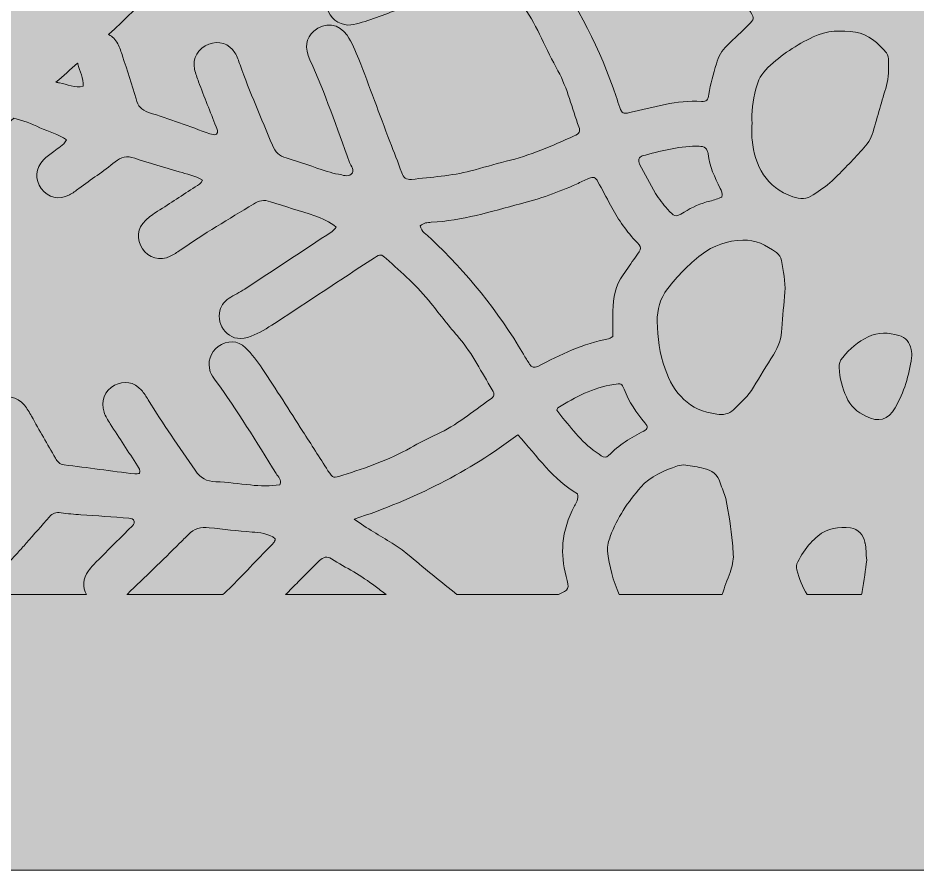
# Model space of a CAD drawing. Extents: x 404 to 2596, y -2984 to -16.
# Drawn here: x 1992.8 to 2278, y -2983.8 to -2713.6 of the extents above; entities that cross this region are included whole.
import ezdxf

# ---------------------------------------------------------------- set-up
doc = ezdxf.new("R2010")
doc.units = 0
doc.header["$MEASUREMENT"] = 0
doc.layers.add('Layer 1', color=7, linetype='Continuous')

# ---------------------------------------------------------------- blocks, each defined once
blk = doc.blocks.new('block 2')
at = {"layer": 'Layer 1', "lineweight": 0}
blk.add_lwpolyline([(404.44, -570.25), (404.44, -2983.81), (2596.45, -2983.81), (2596.45, -2967.51), (2596.45, -2803.31), (2596.45, -2762.09), (2596.45, -2735.94), (2596.45, -2685.81), (2596.45, -2549.79), (2596.45, -2524.23), (2596.45, -2502.39), (2596.45, -2430.95), (2596.45, -2412.9), (2596.45, -15.64)], dxfattribs=at)
for points, knots in [([(975.3, -2654.19), (972.27, -2650.99), (969.3, -2647.67), (966.39, -2644.35), (965.69, -2643.59), (965.05, -2642.84), (964.35, -2642.02), (956.61, -2633.11), (949.1, -2624.03), (941.94, -2614.71), (928.43, -2597.24), (915.97, -2579.19), (904.61, -2560.44), (901.53, -2555.38), (898.5, -2550.31), (895.64, -2545.13), (895.53, -2545.01), (895.47, -2544.9), (895.47, -2544.78), (892.5, -2539.72), (889.71, -2534.53), (887.03, -2529.35), (847.26, -2453.66), (825.07, -2369.34), (825.07, -2280.61), (825.07, -1952.5), (1128.03, -1685.64), (1500.45, -1685.64), (1872.87, -1685.64), (2175.82, -1952.5), (2175.82, -2280.61), (2175.82, -2365.27), (2155.68, -2445.8), (2119.28, -2518.75), (2117.01, -2523.35), (2114.68, -2527.95), (2112.18, -2532.5), (2095.41, -2564.11), (2075.5, -2594.22), (2052.79, -2622.51), (2049.76, -2626.42), (2046.56, -2630.26), (2043.36, -2634.04), (1920.21, -2780.48), (1722.7, -2875.51), (1500.45, -2875.51), (1288.56, -2875.51), (1099.15, -2789.1), (975.3, -2654.19)], [0, 0, 0, 0, 1, 1, 1, 2, 2, 2, 3, 3, 3, 4, 4, 4, 5, 5, 5, 6, 6, 6, 7, 7, 7, 8, 8, 8, 9, 9, 9, 10, 10, 10, 11, 11, 11, 12, 12, 12, 13, 13, 13, 14, 14, 14, 15, 15, 15, 16, 16, 16, 16]), ([(2085.45, -2726.92), (2090.23, -2737.51), (2094.07, -2748.46), (2097.97, -2759.41), (2098.38, -2760.57), (2099.84, -2761.97), (2098.56, -2763.19), (2097.45, -2764.12), (2095.82, -2763.37), (2094.48, -2763.19), (2093.26, -2762.96), (2092.09, -2762.67), (2090.93, -2762.26), (2086.56, -2760.86), (2082.25, -2759.35), (2077.88, -2758.01), (2075.79, -2757.31), (2074.39, -2756.15), (2073.52, -2753.93), (2070.02, -2745.49), (2066.36, -2737.11), (2063.27, -2728.49), (2062.8, -2727.21), (2062.4, -2725.81), (2061.64, -2724.64), (2059.84, -2721.73), (2056.4, -2720.69), (2053.37, -2721.91), (2049.94, -2723.25), (2048.07, -2726.39), (2048.83, -2729.89), (2049.12, -2731.22), (2049.65, -2732.56), (2050.11, -2733.84), (2051.92, -2738.62), (2053.84, -2743.39), (2055.64, -2748.11), (2055.88, -2748.87), (2056.57, -2749.68), (2055.76, -2750.5), (2055, -2750.79), (2054.36, -2750.56), (2053.72, -2750.32), (2047.26, -2748.05), (2040.79, -2745.66), (2034.27, -2743.57), (2031.94, -2742.81), (2030.9, -2741.53), (2030.31, -2739.26), (2029.03, -2734.72), (2027.46, -2730.23), (2026, -2725.69), (2025.54, -2724.35), (2025.13, -2723.01), (2024.49, -2721.79), (2023.73, -2720.45), (2022.8, -2719.46), (2021.58, -2718.88), (2042.77, -2699.02), (2062.57, -2677.95), (2080.74, -2655.82), (2083.88, -2657.57), (2087.09, -2659.26), (2090.17, -2661), (2091.69, -2661.82), (2093.32, -2662.46), (2094.42, -2663.86), (2094.13, -2664.9), (2093.26, -2665.08), (2092.38, -2665.37), (2087.49, -2667.23), (2082.54, -2669.1), (2077.65, -2671.02), (2076.2, -2671.6), (2074.74, -2672.36), (2073.46, -2673.29), (2071.07, -2675.04), (2070.32, -2678.01), (2071.31, -2680.8), (2072.35, -2683.77), (2074.51, -2685.4), (2077.59, -2685.52), (2079.63, -2685.57), (2081.44, -2684.88), (2083.18, -2684.12), (2091.74, -2680.51), (2100.65, -2677.66), (2109.39, -2674.51), (2111.07, -2673.93), (2112.36, -2673.99), (2113.87, -2674.86), (2117.48, -2677.01), (2121.09, -2679.23), (2124.82, -2681.15), (2127.38, -2682.43), (2129.59, -2684.18), (2131.8, -2685.92), (2133.2, -2687.03), (2133.08, -2687.79), (2131.34, -2688.49), (2120.1, -2693.03), (2108.98, -2697.8), (2097.39, -2701.47), (2096.23, -2701.82), (2095.06, -2702.23), (2094.01, -2702.87), (2091.34, -2704.44), (2090.11, -2707.58), (2090.93, -2710.61), (2091.69, -2713.52), (2094.48, -2715.74), (2097.51, -2715.85), (2098.73, -2715.85), (2099.89, -2715.5), (2101.06, -2715.21), (2106.01, -2713.87), (2110.73, -2711.89), (2115.5, -2710.09), (2124.29, -2706.65), (2133.14, -2703.16), (2141.99, -2699.72), (2145.14, -2698.5), (2145.2, -2698.56), (2147.18, -2701.3), (2151.43, -2707.35), (2155.85, -2713.23), (2158.88, -2720.04), (2160.51, -2723.54), (2162.31, -2726.97), (2164.12, -2730.41), (2167.15, -2736), (2168.6, -2742.23), (2170.76, -2748.17), (2171.28, -2749.62), (2170.87, -2750.26), (2169.3, -2751.02), (2162.26, -2754.17), (2155.21, -2757.31), (2147.64, -2759.06), (2143.86, -2759.99), (2140.19, -2761.1), (2136.46, -2762.09), (2130.29, -2763.72), (2123.94, -2764.06), (2117.65, -2764.82), (2116.02, -2765), (2115.09, -2764.18), (2114.57, -2762.67), (2113.35, -2759.35), (2112.06, -2756.09), (2110.78, -2752.83), (2107.52, -2744.09), (2104.32, -2735.36), (2100.94, -2726.68), (2099.89, -2724.06), (2098.73, -2721.44), (2097.22, -2719.11), (2094.83, -2715.33), (2090, -2714.86), (2086.68, -2717.77), (2084.12, -2720.04), (2083.65, -2722.96), (2085.45, -2726.92)], [0, 0, 0, 0, 1, 1, 1, 2, 2, 2, 3, 3, 3, 4, 4, 4, 5, 5, 5, 6, 6, 6, 7, 7, 7, 8, 8, 8, 9, 9, 9, 10, 10, 10, 11, 11, 11, 12, 12, 12, 13, 13, 13, 14, 14, 14, 15, 15, 15, 16, 16, 16, 17, 17, 17, 18, 18, 18, 19, 19, 19, 20, 20, 20, 21, 21, 21, 22, 22, 22, 23, 23, 23, 24, 24, 24, 25, 25, 25, 26, 26, 26, 27, 27, 27, 28, 28, 28, 29, 29, 29, 30, 30, 30, 31, 31, 31, 32, 32, 32, 33, 33, 33, 34, 34, 34, 35, 35, 35, 36, 36, 36, 37, 37, 37, 38, 38, 38, 39, 39, 39, 40, 40, 40, 41, 41, 41, 42, 42, 42, 43, 43, 43, 44, 44, 44, 45, 45, 45, 46, 46, 46, 47, 47, 47, 48, 48, 48, 49, 49, 49, 50, 50, 50, 51, 51, 51, 52, 52, 52, 53, 53, 53, 54, 54, 54, 54]), ([(2224.62, -2715.68), (2222.35, -2717.89), (2220.13, -2720.1), (2217.8, -2722.32), (2216.12, -2723.95), (2215.01, -2725.87), (2214.37, -2728.14), (2213.44, -2731.34), (2212.45, -2734.49), (2211.98, -2737.8), (2211.69, -2739.67), (2211.28, -2740.13), (2209.65, -2740.08), (2201.79, -2739.61), (2194.34, -2741.94), (2186.83, -2743.63), (2184.79, -2744.09), (2184.44, -2743.92), (2183.74, -2742), (2183.33, -2740.89), (2182.93, -2739.67), (2182.58, -2738.5), (2177.57, -2723.6), (2170.41, -2709.74), (2161.44, -2696.81), (2160.63, -2695.65), (2159.87, -2694.48), (2159.11, -2693.32), (2158.94, -2693.03), (2159, -2692.62), (2158.82, -2691.75), (2161.44, -2692.04), (2163.65, -2692.27), (2165.92, -2692.45), (2175.59, -2693.2), (2185.26, -2692.56), (2194.92, -2691.98), (2201.62, -2691.51), (2208.14, -2690.17), (2214.66, -2688.89), (2216.41, -2688.54), (2216.81, -2688.84), (2217.28, -2690.52), (2218.33, -2694.08), (2219.38, -2697.57), (2220.42, -2701.12), (2221.53, -2704.85), (2223.22, -2708.34), (2225.2, -2711.66), (2226.48, -2713.87), (2226.36, -2713.99), (2224.62, -2715.68)], [0, 0, 0, 0, 1, 1, 1, 2, 2, 2, 3, 3, 3, 4, 4, 4, 5, 5, 5, 6, 6, 6, 7, 7, 7, 8, 8, 8, 9, 9, 9, 10, 10, 10, 11, 11, 11, 12, 12, 12, 13, 13, 13, 14, 14, 14, 15, 15, 15, 16, 16, 16, 17, 17, 17, 17]), ([(2245.05, -2719.64), (2249.36, -2717.54), (2254.02, -2717.42), (2258.5, -2718.12), (2262.46, -2718.82), (2265.78, -2721.44), (2268.29, -2724.7), (2268.75, -2725.34), (2269.04, -2726.39), (2268.99, -2727.21), (2268.93, -2729.83), (2269.1, -2732.45), (2268.35, -2735.01), (2266.89, -2739.9), (2265.49, -2744.79), (2264.1, -2749.68), (2263.45, -2751.95), (2262.17, -2753.82), (2260.6, -2755.45), (2257.46, -2758.77), (2254.37, -2762.14), (2251.05, -2765.29), (2249.31, -2766.98), (2247.09, -2768.2), (2245.11, -2769.65), (2243.08, -2771.17), (2240.98, -2771.05), (2238.65, -2770.29), (2230.03, -2767.33), (2226.65, -2760.69), (2225.67, -2752.24), (2225.49, -2750.73), (2225.67, -2749.1), (2225.67, -2747.06), (2225.43, -2743.63), (2225.9, -2739.84), (2226.89, -2736.06), (2227.53, -2733.44), (2228.75, -2731.22), (2230.73, -2729.3), (2234.98, -2725.23), (2239.81, -2722.14), (2245.05, -2719.64)], [0, 0, 0, 0, 1, 1, 1, 2, 2, 2, 3, 3, 3, 4, 4, 4, 5, 5, 5, 6, 6, 6, 7, 7, 7, 8, 8, 8, 9, 9, 9, 10, 10, 10, 11, 11, 11, 12, 12, 12, 13, 13, 13, 14, 14, 14, 14]), ([(2011.8, -2728.14), (2012.38, -2730.53), (2013.72, -2732.68), (2013.49, -2735.24), (2010.87, -2736), (2008.48, -2734.6), (2005.98, -2734.19), (2005.63, -2734.14), (2005.22, -2734.08), (2004.87, -2733.96), (2007.2, -2731.98), (2009.47, -2729.94), (2011.74, -2727.91), (2011.74, -2727.96), (2011.8, -2728.08), (2011.8, -2728.14)], [0, 0, 0, 0, 1, 1, 1, 2, 2, 2, 3, 3, 3, 4, 4, 4, 5, 5, 5, 5]), ([(1991.54, -2745.43), (1994.39, -2746.07), (1997.12, -2747.12), (1999.8, -2748.4), (2002.6, -2749.74), (2005.63, -2750.44), (2008.25, -2752.3), (2007.2, -2754.11), (2005.51, -2754.81), (2004.17, -2755.91), (2003.06, -2756.84), (2001.9, -2757.6), (2000.91, -2758.59), (1998.35, -2761.15), (1998.11, -2764.88), (2000.21, -2767.73), (2002.42, -2770.64), (2005.8, -2771.46), (2009.12, -2769.71), (2010.23, -2769.19), (2011.16, -2768.37), (2012.15, -2767.67), (2015.99, -2764.88), (2019.95, -2762.2), (2023.62, -2759.23), (2025.6, -2757.66), (2027.34, -2757.19), (2029.85, -2758.07), (2034.51, -2759.7), (2039.28, -2760.86), (2043.94, -2762.38), (2046.38, -2763.13), (2049, -2763.6), (2051.33, -2765), (2050.98, -2766.22), (2049.94, -2766.63), (2049.06, -2767.15), (2045.1, -2769.77), (2041.09, -2772.33), (2037.13, -2774.89), (2035.79, -2775.77), (2034.45, -2776.64), (2033.34, -2777.75), (2030.61, -2780.25), (2030.26, -2783.86), (2032.29, -2786.83), (2034.27, -2789.68), (2037.88, -2790.73), (2041.14, -2789.16), (2042.25, -2788.64), (2043.3, -2787.94), (2044.29, -2787.24), (2051.8, -2782), (2059.72, -2777.4), (2067.52, -2772.62), (2069.27, -2771.52), (2070.84, -2771.17), (2072.88, -2771.87), (2077.54, -2773.44), (2082.31, -2774.72), (2086.97, -2776.35), (2089.3, -2777.17), (2091.74, -2778.16), (2093.78, -2779.96), (2093.2, -2780.54), (2092.91, -2781.01), (2092.5, -2781.3), (2083.3, -2787.41), (2074.04, -2793.47), (2064.78, -2799.58), (2063.15, -2800.63), (2061.35, -2801.45), (2059.78, -2802.49), (2058.09, -2803.6), (2057.04, -2805.17), (2056.75, -2807.21), (2056.11, -2812.1), (2060.47, -2817.17), (2066.82, -2814.55), (2069.38, -2813.5), (2071.83, -2811.99), (2074.22, -2810.47), (2081.73, -2805.58), (2089.18, -2800.63), (2096.69, -2795.68), (2099.78, -2793.64), (2102.81, -2791.61), (2105.95, -2789.63), (2107.76, -2788.46), (2108.05, -2788.46), (2109.62, -2789.92), (2114.57, -2794.46), (2119.69, -2798.71), (2123.83, -2804.07), (2126.74, -2807.79), (2129.71, -2811.52), (2132.79, -2815.13), (2137.04, -2820.14), (2139.9, -2826.02), (2143.27, -2831.55), (2144.15, -2833.01), (2143.97, -2833.59), (2142.52, -2834.64), (2137.04, -2838.54), (2131.86, -2842.73), (2125.75, -2845.64), (2122.89, -2846.98), (2120.04, -2848.38), (2117.3, -2849.95), (2110.55, -2853.79), (2103.21, -2856.24), (2095.88, -2858.63), (2092.85, -2859.62), (2092.79, -2859.62), (2091.16, -2857.17), (2088.48, -2853.03), (2085.86, -2848.84), (2083.18, -2844.71), (2078.93, -2838.07), (2074.68, -2831.37), (2070.32, -2824.8), (2068.74, -2822.47), (2067, -2820.14), (2065.02, -2818.22), (2062.46, -2815.71), (2059.19, -2815.77), (2056.34, -2817.81), (2053.84, -2819.67), (2052.79, -2822.82), (2053.84, -2825.79), (2054.19, -2826.77), (2054.77, -2827.65), (2055.41, -2828.52), (2062.4, -2838.01), (2068.51, -2848.09), (2074.74, -2858.1), (2075.32, -2859.09), (2076.49, -2859.96), (2075.91, -2861.65), (2072.88, -2862.06), (2069.73, -2862.06), (2066.59, -2861.71), (2062.92, -2861.36), (2059.25, -2860.78), (2055.58, -2860.66), (2052.67, -2860.55), (2050.69, -2859.56), (2049.06, -2857.05), (2044.06, -2849.6), (2038.76, -2842.38), (2034.1, -2834.69), (2033.46, -2833.65), (2032.82, -2832.54), (2032, -2831.67), (2029.67, -2828.99), (2026.41, -2828.46), (2023.44, -2830.09), (2020.36, -2831.78), (2018.96, -2835.22), (2020.12, -2838.65), (2020.59, -2839.93), (2021.35, -2841.16), (2022.1, -2842.32), (2024.96, -2846.81), (2027.87, -2851.17), (2030.72, -2855.6), (2031.19, -2856.35), (2031.83, -2856.99), (2031.36, -2858.04), (2030.9, -2858.1), (2030.37, -2858.28), (2029.91, -2858.22), (2022.39, -2857.29), (2014.88, -2856.24), (2007.43, -2855.31), (2005.98, -2855.13), (2005.33, -2854.32), (2004.69, -2853.21), (2002.19, -2848.78), (1999.63, -2844.36), (1997.12, -2839.93), (1996.43, -2838.71), (1995.73, -2837.43), (1994.85, -2836.38), (1992.58, -2833.59), (1988.86, -2833.01), (1985.83, -2834.81), (1982.8, -2836.62), (1981.52, -2840.17), (1982.98, -2843.43), (1983.79, -2845.35), (1984.95, -2847.15), (1985.89, -2849.02), (1986.35, -2849.95), (1987.23, -2850.76), (1986.47, -2852.22), (1980.53, -2852.1), (1974.36, -2852.69), (1968.3, -2851.35), (1965.04, -2850.65), (1961.72, -2850.3), (1958.4, -2849.89), (1952.23, -2849.13), (1948.91, -2851.93), (1948.74, -2857.93), (1948.68, -2862), (1951.13, -2864.97), (1955.26, -2865.61), (1956.77, -2865.85), (1958.4, -2865.85), (1959.98, -2865.85), (1964.23, -2865.85), (1968.42, -2866.02), (1972.61, -2866.78), (1976.8, -2867.53), (1981.11, -2868.06), (1985.3, -2869.46), (1984.55, -2871.43), (1983.03, -2872.48), (1981.99, -2873.82), (1981, -2875.1), (1979.83, -2876.21), (1979.07, -2877.55), (1978.61, -2878.42), (1978.32, -2879.3), (1978.2, -2880.17), (1977.91, -2882.32), (1978.78, -2884.54), (1980.59, -2886.17), (1983.09, -2888.44), (1986.59, -2888.67), (1989.26, -2886.63), (1990.54, -2885.7), (1991.59, -2884.48), (1992.64, -2883.31), (1993.57, -2882.27), (1994.5, -2881.22), (1995.44, -2880.17), (1997.88, -2877.37), (2000.33, -2874.64), (2002.77, -2871.84), (2003.82, -2870.68), (2004.87, -2870.21), (2006.5, -2870.5), (2008.54, -2870.91), (2010.69, -2870.97), (2012.79, -2871.14), (2017.85, -2871.49), (2022.98, -2871.84), (2028.04, -2872.25), (2028.74, -2872.31), (2029.5, -2872.43), (2029.67, -2873.24), (2029.85, -2874), (2029.32, -2874.52), (2028.8, -2874.99), (2027.05, -2876.73), (2025.31, -2878.48), (2023.56, -2880.17), (2023.56, -2880.17), (2018.32, -2885.41), (2018.32, -2885.41), (2017.15, -2886.52), (2016.11, -2887.68), (2015.17, -2888.96), (2013.31, -2891.41), (2013.2, -2894.14), (2014.59, -2896.47), (2014.59, -2896.47), (1686.83, -2896.47), (1686.83, -2896.47), (1802.47, -2868.81), (1906.7, -2816.12), (1991.54, -2745.43)], [0, 0, 0, 0, 1, 1, 1, 2, 2, 2, 3, 3, 3, 4, 4, 4, 5, 5, 5, 6, 6, 6, 7, 7, 7, 8, 8, 8, 9, 9, 9, 10, 10, 10, 11, 11, 11, 12, 12, 12, 13, 13, 13, 14, 14, 14, 15, 15, 15, 16, 16, 16, 17, 17, 17, 18, 18, 18, 19, 19, 19, 20, 20, 20, 21, 21, 21, 22, 22, 22, 23, 23, 23, 24, 24, 24, 25, 25, 25, 26, 26, 26, 27, 27, 27, 28, 28, 28, 29, 29, 29, 30, 30, 30, 31, 31, 31, 32, 32, 32, 33, 33, 33, 34, 34, 34, 35, 35, 35, 36, 36, 36, 37, 37, 37, 38, 38, 38, 39, 39, 39, 40, 40, 40, 41, 41, 41, 42, 42, 42, 43, 43, 43, 44, 44, 44, 45, 45, 45, 46, 46, 46, 47, 47, 47, 48, 48, 48, 49, 49, 49, 50, 50, 50, 51, 51, 51, 52, 52, 52, 53, 53, 53, 54, 54, 54, 55, 55, 55, 56, 56, 56, 57, 57, 57, 58, 58, 58, 59, 59, 59, 60, 60, 60, 61, 61, 61, 62, 62, 62, 63, 63, 63, 64, 64, 64, 65, 65, 65, 66, 66, 66, 67, 67, 67, 68, 68, 68, 69, 69, 69, 70, 70, 70, 71, 71, 71, 72, 72, 72, 73, 73, 73, 74, 74, 74, 75, 75, 75, 76, 76, 76, 77, 77, 77, 78, 78, 78, 79, 79, 79, 80, 80, 80, 81, 81, 81, 82, 82, 82, 83, 83, 83, 84, 84, 84, 85, 85, 85, 86, 86, 86, 87, 87, 87, 88, 88, 88, 89, 89, 89, 90, 90, 90, 91, 91, 91, 91]), ([(2190.03, -2759.99), (2189.39, -2758.77), (2189.74, -2757.66), (2190.85, -2757.37), (2196.44, -2755.85), (2202.03, -2754.34), (2207.91, -2754.22), (2208.6, -2754.22), (2209.3, -2754.28), (2210, -2754.4), (2210.7, -2754.52), (2211.17, -2755.04), (2211.46, -2755.74), (2211.57, -2756.09), (2211.75, -2756.44), (2211.75, -2756.73), (2212.21, -2760.69), (2213.85, -2764.18), (2215.53, -2767.67), (2215.94, -2768.43), (2216.41, -2769.19), (2216.06, -2770.41), (2214.95, -2770.82), (2213.67, -2771.4), (2212.33, -2771.69), (2209.36, -2772.33), (2206.68, -2773.61), (2204.12, -2775.19), (2201.15, -2777.05), (2201.04, -2776.58), (2198.88, -2774.25), (2197.48, -2772.68), (2196.14, -2770.99), (2195.1, -2769.25), (2193.29, -2766.22), (2191.66, -2763.07), (2190.03, -2759.99)], [0, 0, 0, 0, 1, 1, 1, 2, 2, 2, 3, 3, 3, 4, 4, 4, 5, 5, 5, 6, 6, 6, 7, 7, 7, 8, 8, 8, 9, 9, 9, 10, 10, 10, 11, 11, 11, 12, 12, 12, 12]), ([(2123.94, -2778.39), (2133.67, -2777.92), (2142.87, -2774.95), (2152.18, -2772.57), (2158.3, -2770.99), (2164.24, -2768.9), (2170, -2766.28), (2171.28, -2765.69), (2172.5, -2765.05), (2173.84, -2764.53), (2175.47, -2763.89), (2176, -2764.06), (2176.81, -2765.58), (2178.15, -2768.02), (2179.49, -2770.47), (2180.77, -2772.97), (2182.93, -2776.99), (2185.43, -2780.78), (2188.57, -2784.15), (2190.85, -2786.54), (2190.73, -2786.6), (2188.69, -2789.45), (2187.35, -2791.32), (2186.13, -2793.24), (2184.79, -2795.04), (2182.29, -2798.48), (2181.59, -2802.38), (2181.53, -2806.51), (2181.47, -2809.31), (2181.47, -2812.1), (2181.47, -2814.66), (2180.77, -2815.01), (2180.54, -2815.3), (2180.19, -2815.36), (2172.15, -2816.82), (2164.93, -2820.43), (2157.71, -2824.1), (2156.55, -2824.68), (2155.73, -2824.5), (2155.09, -2823.4), (2154.45, -2822.35), (2153.81, -2821.36), (2153.17, -2820.25), (2145.14, -2806.57), (2135.18, -2794.34), (2123.65, -2783.45), (2122.43, -2782.29), (2120.8, -2781.42), (2120.39, -2779.55), (2121.44, -2778.56), (2122.72, -2778.45), (2123.94, -2778.39)], [0, 0, 0, 0, 1, 1, 1, 2, 2, 2, 3, 3, 3, 4, 4, 4, 5, 5, 5, 6, 6, 6, 7, 7, 7, 8, 8, 8, 9, 9, 9, 10, 10, 10, 11, 11, 11, 12, 12, 12, 13, 13, 13, 14, 14, 14, 15, 15, 15, 16, 16, 16, 17, 17, 17, 17]), ([(2198.88, -2799.52), (2201.97, -2795.45), (2205.52, -2791.84), (2209.54, -2788.69), (2213.38, -2785.61), (2217.98, -2784.27), (2222.75, -2784.04), (2226.71, -2783.8), (2230.21, -2785.72), (2233.41, -2787.94), (2234.28, -2788.58), (2234.92, -2789.51), (2235.04, -2790.56), (2235.51, -2793.88), (2236.38, -2797.14), (2236.09, -2800.51), (2235.74, -2804.36), (2235.45, -2808.2), (2235.16, -2812.04), (2234.98, -2815.07), (2234.11, -2817.87), (2232.48, -2820.43), (2230.32, -2823.86), (2228.17, -2827.3), (2226.13, -2830.73), (2224.44, -2833.53), (2222.05, -2835.63), (2219.84, -2837.84), (2218.33, -2839.29), (2216.52, -2839.53), (2214.49, -2839.24), (2205.75, -2838.13), (2200.8, -2832.66), (2198.07, -2824.85), (2196.32, -2820.08), (2195.79, -2814.96), (2195.62, -2809.89), (2195.5, -2806.05), (2196.55, -2802.61), (2198.88, -2799.52)], [0, 0, 0, 0, 1, 1, 1, 2, 2, 2, 3, 3, 3, 4, 4, 4, 5, 5, 5, 6, 6, 6, 7, 7, 7, 8, 8, 8, 9, 9, 9, 10, 10, 10, 11, 11, 11, 12, 12, 12, 13, 13, 13, 13]), ([(2272.25, -2814.26), (2274.4, -2814.84), (2275.74, -2816.47), (2276.15, -2818.74), (2276.32, -2819.61), (2276.38, -2820.49), (2276.26, -2821.36), (2275.51, -2826.95), (2273.88, -2832.31), (2271.08, -2837.2), (2268.81, -2841.16), (2265.84, -2841.91), (2261.77, -2839.93), (2259.03, -2838.59), (2256.87, -2836.62), (2255.59, -2833.76), (2254.31, -2830.91), (2253.5, -2827.88), (2253.32, -2824.45), (2253.21, -2823.4), (2253.61, -2822.29), (2254.43, -2821.24), (2256.64, -2818.51), (2259.32, -2816.29), (2262.52, -2814.72), (2265.67, -2813.15), (2268.99, -2813.38), (2272.25, -2814.26)], [0, 0, 0, 0, 1, 1, 1, 2, 2, 2, 3, 3, 3, 4, 4, 4, 5, 5, 5, 6, 6, 6, 7, 7, 7, 8, 8, 8, 9, 9, 9, 9]), ([(2177.86, -2852.45), (2177.05, -2851.81), (2176.11, -2851.29), (2175.3, -2850.65), (2170.7, -2847.04), (2167.26, -2842.38), (2163.71, -2838.01), (2163.94, -2837.55), (2163.94, -2837.31), (2164.06, -2837.26), (2169.59, -2833.76), (2175.3, -2830.85), (2181.82, -2829.8), (2184.21, -2829.45), (2184.32, -2829.45), (2185.08, -2831.37), (2186.65, -2835.33), (2189.04, -2838.77), (2191.72, -2842.03), (2192.71, -2843.19), (2192.59, -2843.95), (2191.37, -2844.59), (2187.29, -2846.69), (2183.39, -2849.02), (2180.19, -2852.4), (2179.49, -2853.09), (2178.68, -2853.09), (2177.86, -2852.45)], [0, 0, 0, 0, 1, 1, 1, 2, 2, 2, 3, 3, 3, 4, 4, 4, 5, 5, 5, 6, 6, 6, 7, 7, 7, 8, 8, 8, 9, 9, 9, 9]), ([(2131.16, -2895.72), (2126.21, -2891.76), (2121.32, -2887.8), (2116.49, -2883.72), (2114.92, -2882.38), (2113.23, -2881.28), (2111.48, -2880.17), (2107.7, -2877.72), (2103.56, -2875.57), (2099.49, -2872.54), (2118.64, -2866.25), (2135.76, -2857.52), (2151.43, -2845.81), (2157.54, -2852.69), (2162.72, -2860.08), (2170.29, -2864.51), (2170.76, -2866.31), (2169.88, -2867.3), (2169.36, -2868.35), (2167.32, -2872.19), (2166.04, -2876.15), (2165.69, -2880.17), (2165.4, -2883.6), (2165.75, -2887.1), (2166.74, -2890.71), (2167.79, -2894.67), (2167.67, -2894.96), (2164.24, -2896.47), (2164.24, -2896.47), (2132.04, -2896.47), (2132.04, -2896.47), (2131.74, -2896.18), (2131.45, -2895.95), (2131.16, -2895.72)], [0, 0, 0, 0, 1, 1, 1, 2, 2, 2, 3, 3, 3, 4, 4, 4, 5, 5, 5, 6, 6, 6, 7, 7, 7, 8, 8, 8, 9, 9, 9, 10, 10, 10, 11, 11, 11, 11]), ([(2179.84, -2882.61), (2179.72, -2881.8), (2179.84, -2880.98), (2180.02, -2880.17), (2180.19, -2879.47), (2180.48, -2878.71), (2180.71, -2878.01), (2182.93, -2872.19), (2186.25, -2867.01), (2190.38, -2862.41), (2193.47, -2858.92), (2197.72, -2857.11), (2202.08, -2855.66), (2202.84, -2855.36), (2203.83, -2855.31), (2204.64, -2855.42), (2206.57, -2855.66), (2208.49, -2856), (2210.35, -2856.47), (2212.86, -2857.05), (2214.83, -2858.39), (2215.59, -2861.07), (2216.06, -2862.76), (2216.99, -2864.33), (2217.34, -2866.02), (2218.27, -2870.74), (2219.03, -2875.39), (2219.43, -2880.17), (2219.61, -2881.39), (2219.67, -2882.56), (2219.73, -2883.78), (2219.84, -2885.7), (2219.38, -2887.56), (2218.74, -2889.43), (2217.8, -2891.76), (2216.99, -2894.09), (2216.17, -2896.47), (2216.17, -2896.47), (2183.57, -2896.47), (2183.57, -2896.47), (2181.59, -2892.16), (2180.42, -2887.45), (2179.84, -2882.61)], [0, 0, 0, 0, 1, 1, 1, 2, 2, 2, 3, 3, 3, 4, 4, 4, 5, 5, 5, 6, 6, 6, 7, 7, 7, 8, 8, 8, 9, 9, 9, 10, 10, 10, 11, 11, 11, 12, 12, 12, 13, 13, 13, 14, 14, 14, 14]), ([(2073.81, -2880.17), (2073.58, -2880.46), (2073.29, -2880.75), (2072.99, -2880.98), (2068.63, -2885.53), (2064.26, -2890.13), (2059.78, -2894.61), (2059.14, -2895.25), (2058.5, -2895.83), (2057.85, -2896.47), (2057.85, -2896.47), (2027.34, -2896.47), (2027.34, -2896.47), (2027.34, -2896.47), (2027.52, -2896.3), (2027.52, -2896.3), (2033.05, -2890.94), (2038.7, -2885.64), (2044.11, -2880.17), (2045.05, -2879.3), (2045.92, -2878.36), (2046.79, -2877.49), (2048.77, -2875.51), (2050.81, -2874.99), (2053.43, -2875.28), (2057.97, -2875.69), (2062.46, -2876.33), (2067.06, -2876.62), (2069.5, -2876.79), (2072.3, -2877.08), (2074.45, -2878.77), (2074.39, -2879.35), (2074.16, -2879.82), (2073.81, -2880.17)], [0, 0, 0, 0, 1, 1, 1, 2, 2, 2, 3, 3, 3, 4, 4, 4, 5, 5, 5, 6, 6, 6, 7, 7, 7, 8, 8, 8, 9, 9, 9, 10, 10, 10, 11, 11, 11, 11]), ([(2243.19, -2896.47), (2241.62, -2894.09), (2240.63, -2891.41), (2239.87, -2888.61), (2239.58, -2887.74), (2239.81, -2886.92), (2240.16, -2886.11), (2241.27, -2883.9), (2242.55, -2881.92), (2244.24, -2880.17), (2244.94, -2879.35), (2245.7, -2878.6), (2246.57, -2877.9), (2249.6, -2875.34), (2253.21, -2874.87), (2256.93, -2875.34), (2259.5, -2875.69), (2260.89, -2877.55), (2261.47, -2879.88), (2261.47, -2879.99), (2261.53, -2880.05), (2261.53, -2880.17), (2261.88, -2881.74), (2261.82, -2883.43), (2262.06, -2885.58), (2261.65, -2888.55), (2261.24, -2892.05), (2260.66, -2895.48), (2260.6, -2895.83), (2260.49, -2896.18), (2260.43, -2896.47), (2260.43, -2896.47), (2243.19, -2896.47), (2243.19, -2896.47)], [0, 0, 0, 0, 1, 1, 1, 2, 2, 2, 3, 3, 3, 4, 4, 4, 5, 5, 5, 6, 6, 6, 7, 7, 7, 8, 8, 8, 9, 9, 9, 10, 10, 10, 11, 11, 11, 11]), ([(2077.71, -2896.47), (2079.05, -2895.13), (2080.39, -2893.74), (2081.73, -2892.4), (2084, -2890.18), (2086.27, -2887.97), (2088.48, -2885.7), (2089.65, -2884.48), (2090.87, -2884.3), (2092.27, -2885.12), (2096.87, -2887.97), (2101.82, -2890.48), (2106.13, -2893.79), (2107.29, -2894.67), (2108.45, -2895.6), (2109.62, -2896.47), (2109.62, -2896.47), (2077.71, -2896.47), (2077.71, -2896.47)], [0, 0, 0, 0, 1, 1, 1, 2, 2, 2, 3, 3, 3, 4, 4, 4, 5, 5, 5, 6, 6, 6, 6])]:
    blk.add_open_spline(points, degree=3, knots=knots, dxfattribs=at)

msp = doc.modelspace()

# ---------------------------------------------------------------- hatches: boundary and pattern name
at = {"layer": 'Layer 1', "true_color": 0x76d1f6}
h = msp.add_hatch(color=141, dxfattribs=at)
h.dxf.hatch_style = 2
h.paths.add_polyline_path([(2578.58, -15.64), (2435.05, -15.64), (2420.09, -15.64), (2200.75, -15.64), (2164.88, -15.64), (2149.33, -15.64), (2082.61, -15.64), (2011.92, -15.64), (1983.56, -15.64), (1964.52, -15.64), (1018.5, -15.64), (999.46, -15.64), (971.11, -15.64), (900.42, -15.64), (833.69, -15.64), (818.15, -15.64), (782.28, -15.64), (562.94, -15.64), (547.97, -15.64), (404.44, -15.64), (404.44, -179.84), (404.44, -221.06), (404.44, -247.2), (404.44, -297.34), (404.44, -433.36), (404.44, -458.92), (404.44, -480.75), (404.44, -552.2), (404.44, -570.25), (404.44, -2983.81), (2596.45, -2983.81), (2596.45, -2967.51), (2596.45, -2803.31), (2596.45, -2762.09), (2596.45, -2735.94), (2596.45, -2685.81), (2596.45, -2549.79), (2596.45, -2524.23), (2596.45, -2502.39), (2596.45, -2430.95), (2596.45, -2412.9), (2596.45, -15.64)])

# ---------------------------------------------------------------- linework, layer by layer
at = {"layer": 'Layer 1', "lineweight": 0}
msp.add_lwpolyline([(404.44, -570.25), (404.44, -2983.81), (2596.45, -2983.81), (2596.45, -2967.51), (2596.45, -2803.31), (2596.45, -2762.09), (2596.45, -2735.94), (2596.45, -2685.81), (2596.45, -2549.79), (2596.45, -2524.23), (2596.45, -2502.39), (2596.45, -2430.95), (2596.45, -2412.9), (2596.45, -15.64)], dxfattribs=at)

# ---------------------------------------------------------------- block references
at = {"layer": 'Layer 1'}
msp.add_blockref('block 2', (0, 0), dxfattribs=at)

doc.saveas('drawing.dxf')
